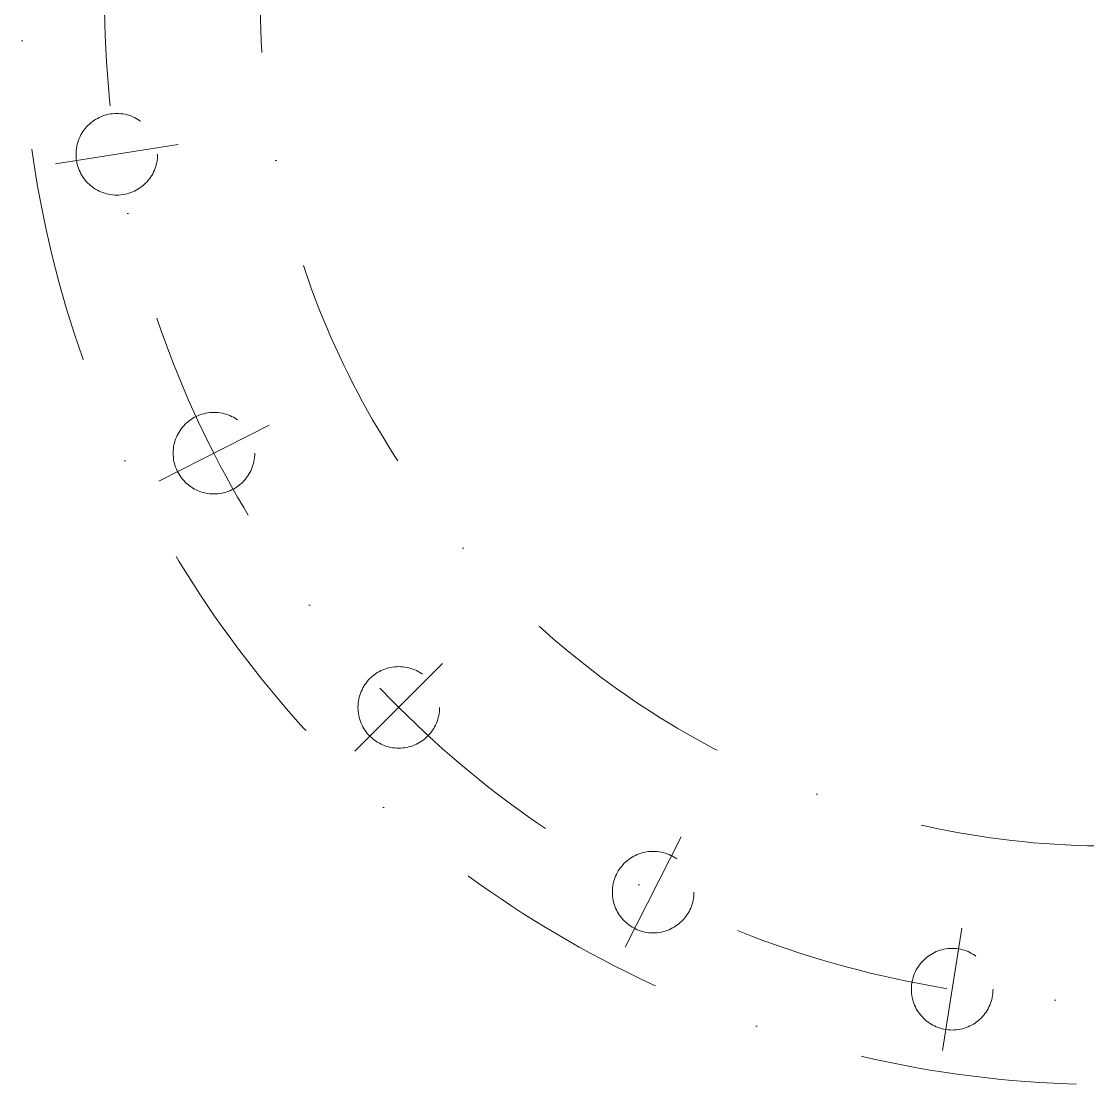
# Model space of a CAD drawing. Extents: x 0 to 90799, y 0 to 77868.
# Drawn here: x 32681.6 to 33034.4, y 33228.3 to 33580.3 of the extents above; entities that cross this region are included whole.
import ezdxf

# ---------------------------------------------------------------- set-up
doc = ezdxf.new("R2010")
doc.units = 0
doc.header["$LTSCALE"] = 30
doc.header["$MEASUREMENT"] = 0
doc.linetypes.add('DGN Style 4', pattern=[4.8, 2.4, -1.2, 0, -1.2])
doc.layers.add('L(c)', color=1, linetype='DGN Style 4', lineweight=5)

# ---------------------------------------------------------------- blocks, each defined once
blk = doc.blocks.new('*U453')
for centre, radius in [((0, -0.01), 360), ((0, -0.01), 281), ((-328.4, -52.02), 13.5), ((-296.26, -150.96), 13.5), ((-235.11, -235.12), 13.5), ((-150.95, -296.27), 13.5), ((-52.01, -328.41), 13.5)]:
    blk.add_circle(centre, radius)
at = {"layer": 'L(c)'}
for p, q in [((-308.15, -48.81), (-348.65, -55.23)), ((-308.15, -48.81), (-348.65, -55.23)), ((-308.15, -48.81), (-348.65, -55.23)), ((-308.15, -48.81), (-348.65, -55.23)), ((-308.15, -48.81), (-348.65, -55.23)), ((-308.15, -48.81), (-348.65, -55.23)), ((-308.15, -48.81), (-348.65, -55.23)), ((-308.15, -48.81), (-348.65, -55.23)), ((-308.15, -48.81), (-348.65, -55.23)), ((-308.15, -48.81), (-348.65, -55.23)), ((-308.15, -48.81), (-348.65, -55.23)), ((-308.15, -48.81), (-348.65, -55.23)), ((-308.15, -48.81), (-348.65, -55.23)), ((-308.15, -48.81), (-348.65, -55.23)), ((-308.15, -48.81), (-348.65, -55.23)), ((-308.15, -48.81), (-348.65, -55.23)), ((-308.15, -48.81), (-348.65, -55.23)), ((-308.15, -48.81), (-348.65, -55.23)), ((-308.15, -48.81), (-348.65, -55.23)), ((-308.15, -48.81), (-348.65, -55.23)), ((-308.15, -48.81), (-348.65, -55.23)), ((-308.15, -48.81), (-348.65, -55.23)), ((-308.15, -48.81), (-348.65, -55.23)), ((-308.15, -48.81), (-348.65, -55.23)), ((-308.15, -48.81), (-348.65, -55.23)), ((-308.15, -48.81), (-348.65, -55.23)), ((-308.15, -48.81), (-348.65, -55.23)), ((-308.15, -48.81), (-348.65, -55.23)), ((-308.15, -48.81), (-348.65, -55.23)), ((-308.15, -48.81), (-348.65, -55.23)), ((-308.15, -48.81), (-348.65, -55.23)), ((-308.15, -48.81), (-348.65, -55.23)), ((-308.15, -48.81), (-348.65, -55.23)), ((-308.15, -48.81), (-348.65, -55.23)), ((-308.15, -48.81), (-348.65, -55.23)), ((-308.15, -48.81), (-348.65, -55.23)), ((-308.15, -48.81), (-348.65, -55.23)), ((-308.15, -48.81), (-348.65, -55.23)), ((-308.15, -48.81), (-348.65, -55.23)), ((-308.15, -48.81), (-348.65, -55.23)), ((-308.15, -48.81), (-348.65, -55.23)), ((-308.15, -48.81), (-348.65, -55.23)), ((-308.15, -48.81), (-348.65, -55.23)), ((-308.15, -48.81), (-348.65, -55.23)), ((-308.15, -48.81), (-348.65, -55.23)), ((-308.15, -48.81), (-348.65, -55.23)), ((-308.15, -48.81), (-348.65, -55.23)), ((-308.15, -48.81), (-348.65, -55.23)), ((-308.15, -48.81), (-348.65, -55.23)), ((-308.15, -48.81), (-348.65, -55.23)), ((-308.15, -48.81), (-348.65, -55.23)), ((-308.15, -48.81), (-348.65, -55.23)), ((-308.15, -48.81), (-348.65, -55.23)), ((-308.15, -48.81), (-348.65, -55.23)), ((-308.15, -48.81), (-348.65, -55.23)), ((-308.15, -48.81), (-348.65, -55.23)), ((-308.15, -48.81), (-348.65, -55.23)), ((-308.15, -48.81), (-348.65, -55.23)), ((-308.15, -48.81), (-348.65, -55.23)), ((-308.15, -48.81), (-348.65, -55.23)), ((-308.15, -48.81), (-348.65, -55.23)), ((-308.15, -48.81), (-348.65, -55.23)), ((-308.15, -48.81), (-348.65, -55.23)), ((-308.15, -48.81), (-348.65, -55.23)), ((-308.15, -48.81), (-348.65, -55.23)), ((-308.15, -48.81), (-348.65, -55.23)), ((-308.15, -48.81), (-348.65, -55.23)), ((-308.15, -48.81), (-348.65, -55.23)), ((-308.15, -48.81), (-348.65, -55.23)), ((-308.15, -48.81), (-348.65, -55.23)), ((-308.15, -48.81), (-348.65, -55.23)), ((-308.15, -48.81), (-348.65, -55.23)), ((-308.15, -48.81), (-348.65, -55.23)), ((-308.15, -48.81), (-348.65, -55.23)), ((-308.15, -48.81), (-348.65, -55.23)), ((-308.15, -48.81), (-348.65, -55.23)), ((-308.15, -48.81), (-348.65, -55.23)), ((-308.15, -48.81), (-348.65, -55.23)), ((-308.15, -48.81), (-348.65, -55.23)), ((-308.15, -48.81), (-348.65, -55.23)), ((-308.15, -48.81), (-348.65, -55.23)), ((-308.15, -48.81), (-348.65, -55.23)), ((-308.15, -48.81), (-348.65, -55.23)), ((-308.15, -48.81), (-348.65, -55.23)), ((-308.15, -48.81), (-348.65, -55.23)), ((-308.15, -48.81), (-348.65, -55.23)), ((-308.15, -48.81), (-348.65, -55.23)), ((-308.15, -48.81), (-348.65, -55.23)), ((-308.15, -48.81), (-348.65, -55.23)), ((-308.15, -48.81), (-348.65, -55.23)), ((-308.15, -48.81), (-348.65, -55.23)), ((-308.15, -48.81), (-348.65, -55.23)), ((-308.15, -48.81), (-348.65, -55.23)), ((-308.15, -48.81), (-348.65, -55.23)), ((-308.15, -48.81), (-348.65, -55.23)), ((-308.15, -48.81), (-348.65, -55.23)), ((-308.15, -48.81), (-348.65, -55.23)), ((-308.15, -48.81), (-348.65, -55.23)), ((-308.15, -48.81), (-348.65, -55.23)), ((-308.15, -48.81), (-348.65, -55.23)), ((-308.15, -48.81), (-348.65, -55.23)), ((-308.15, -48.81), (-348.65, -55.23)), ((-308.15, -48.81), (-348.65, -55.23)), ((-308.15, -48.81), (-348.65, -55.23)), ((-308.15, -48.81), (-348.65, -55.23)), ((-308.15, -48.81), (-348.65, -55.23)), ((-308.15, -48.81), (-348.65, -55.23)), ((-308.15, -48.81), (-348.65, -55.23)), ((-308.15, -48.81), (-348.65, -55.23)), ((-308.15, -48.81), (-348.65, -55.23)), ((-308.15, -48.81), (-348.65, -55.23)), ((-308.15, -48.81), (-348.65, -55.23)), ((-308.15, -48.81), (-348.65, -55.23)), ((-308.15, -48.81), (-348.65, -55.23)), ((-308.15, -48.81), (-348.65, -55.23)), ((-308.15, -48.81), (-348.65, -55.23)), ((-308.15, -48.81), (-348.65, -55.23)), ((-308.15, -48.81), (-348.65, -55.23)), ((-308.15, -48.81), (-348.65, -55.23)), ((-308.15, -48.81), (-348.65, -55.23)), ((-308.15, -48.81), (-348.65, -55.23)), ((-308.15, -48.81), (-348.65, -55.23)), ((-308.15, -48.81), (-348.65, -55.23)), ((-308.15, -48.81), (-348.65, -55.23)), ((-308.15, -48.81), (-348.65, -55.23)), ((-308.15, -48.81), (-348.65, -55.23)), ((-308.15, -48.81), (-348.65, -55.23)), ((-308.15, -48.81), (-348.65, -55.23)), ((-308.15, -48.81), (-348.65, -55.23)), ((-308.15, -48.81), (-348.65, -55.23)), ((-308.15, -48.81), (-348.65, -55.23)), ((-308.15, -48.81), (-348.65, -55.23)), ((-308.15, -48.81), (-348.65, -55.23)), ((-308.15, -48.81), (-348.65, -55.23)), ((-308.15, -48.81), (-348.65, -55.23)), ((-308.15, -48.81), (-348.65, -55.23)), ((-308.15, -48.81), (-348.65, -55.23)), ((-308.15, -48.81), (-348.65, -55.23)), ((-308.15, -48.81), (-348.65, -55.23)), ((-308.15, -48.81), (-348.65, -55.23)), ((-308.15, -48.81), (-348.65, -55.23)), ((-308.15, -48.81), (-348.65, -55.23)), ((-308.15, -48.81), (-348.65, -55.23)), ((-308.15, -48.81), (-348.65, -55.23)), ((-308.15, -48.81), (-348.65, -55.23)), ((-308.15, -48.81), (-348.65, -55.23)), ((-308.15, -48.81), (-348.65, -55.23)), ((-308.15, -48.81), (-348.65, -55.23)), ((-308.15, -48.81), (-348.65, -55.23)), ((-308.15, -48.81), (-348.65, -55.23)), ((-308.15, -48.81), (-348.65, -55.23)), ((-308.15, -48.81), (-348.65, -55.23)), ((-277.99, -141.65), (-314.52, -160.26)), ((-277.99, -141.65), (-314.52, -160.26)), ((-277.99, -141.65), (-314.52, -160.26)), ((-277.99, -141.65), (-314.52, -160.26)), ((-277.99, -141.65), (-314.52, -160.26)), ((-277.99, -141.65), (-314.52, -160.26)), ((-277.99, -141.65), (-314.52, -160.26)), ((-277.99, -141.65), (-314.52, -160.26)), ((-277.99, -141.65), (-314.52, -160.26)), ((-277.99, -141.65), (-314.52, -160.26)), ((-277.99, -141.65), (-314.52, -160.26)), ((-277.99, -141.65), (-314.52, -160.26)), ((-277.99, -141.65), (-314.52, -160.26)), ((-277.99, -141.65), (-314.52, -160.26)), ((-277.99, -141.65), (-314.52, -160.26)), ((-277.99, -141.65), (-314.52, -160.26)), ((-277.99, -141.65), (-314.52, -160.26)), ((-277.99, -141.65), (-314.52, -160.26)), ((-277.99, -141.65), (-314.52, -160.26)), ((-277.99, -141.65), (-314.52, -160.26)), ((-277.99, -141.65), (-314.52, -160.26)), ((-277.99, -141.65), (-314.52, -160.26)), ((-277.99, -141.65), (-314.52, -160.26)), ((-277.99, -141.65), (-314.52, -160.26)), ((-277.99, -141.65), (-314.52, -160.26)), ((-277.99, -141.65), (-314.52, -160.26)), ((-277.99, -141.65), (-314.52, -160.26)), ((-277.99, -141.65), (-314.52, -160.26)), ((-277.99, -141.65), (-314.52, -160.26)), ((-277.99, -141.65), (-314.52, -160.26)), ((-277.99, -141.65), (-314.52, -160.26)), ((-277.99, -141.65), (-314.52, -160.26)), ((-277.99, -141.65), (-314.52, -160.26)), ((-277.99, -141.65), (-314.52, -160.26)), ((-277.99, -141.65), (-314.52, -160.26)), ((-277.99, -141.65), (-314.52, -160.26)), ((-277.99, -141.65), (-314.52, -160.26)), ((-277.99, -141.65), (-314.52, -160.26)), ((-277.99, -141.65), (-314.52, -160.26)), ((-277.99, -141.65), (-314.52, -160.26)), ((-277.99, -141.65), (-314.52, -160.26)), ((-277.99, -141.65), (-314.52, -160.26)), ((-277.99, -141.65), (-314.52, -160.26)), ((-277.99, -141.65), (-314.52, -160.26)), ((-277.99, -141.65), (-314.52, -160.26)), ((-277.99, -141.65), (-314.52, -160.26)), ((-277.99, -141.65), (-314.52, -160.26)), ((-277.99, -141.65), (-314.52, -160.26)), ((-277.99, -141.65), (-314.52, -160.26)), ((-277.99, -141.65), (-314.52, -160.26)), ((-277.99, -141.65), (-314.52, -160.26)), ((-277.99, -141.65), (-314.52, -160.26)), ((-277.99, -141.65), (-314.52, -160.26)), ((-277.99, -141.65), (-314.52, -160.26)), ((-277.99, -141.65), (-314.52, -160.26)), ((-277.99, -141.65), (-314.52, -160.26)), ((-277.99, -141.65), (-314.52, -160.26)), ((-277.99, -141.65), (-314.52, -160.26)), ((-277.99, -141.65), (-314.52, -160.26)), ((-277.99, -141.65), (-314.52, -160.26)), ((-277.99, -141.65), (-314.52, -160.26)), ((-277.99, -141.65), (-314.52, -160.26)), ((-277.99, -141.65), (-314.52, -160.26)), ((-277.99, -141.65), (-314.52, -160.26)), ((-277.99, -141.65), (-314.52, -160.26)), ((-277.99, -141.65), (-314.52, -160.26)), ((-277.99, -141.65), (-314.52, -160.26)), ((-277.99, -141.65), (-314.52, -160.26)), ((-277.99, -141.65), (-314.52, -160.26)), ((-277.99, -141.65), (-314.52, -160.26)), ((-277.99, -141.65), (-314.52, -160.26)), ((-277.99, -141.65), (-314.52, -160.26)), ((-277.99, -141.65), (-314.52, -160.26)), ((-277.99, -141.65), (-314.52, -160.26)), ((-277.99, -141.65), (-314.52, -160.26)), ((-277.99, -141.65), (-314.52, -160.26)), ((-277.99, -141.65), (-314.52, -160.26)), ((-277.99, -141.65), (-314.52, -160.26)), ((-277.99, -141.65), (-314.52, -160.26)), ((-277.99, -141.65), (-314.52, -160.26)), ((-277.99, -141.65), (-314.52, -160.26)), ((-277.99, -141.65), (-314.52, -160.26)), ((-277.99, -141.65), (-314.52, -160.26)), ((-277.99, -141.65), (-314.52, -160.26)), ((-277.99, -141.65), (-314.52, -160.26)), ((-277.99, -141.65), (-314.52, -160.26)), ((-277.99, -141.65), (-314.52, -160.26)), ((-277.99, -141.65), (-314.52, -160.26)), ((-277.99, -141.65), (-314.52, -160.26)), ((-277.99, -141.65), (-314.52, -160.26)), ((-277.99, -141.65), (-314.52, -160.26)), ((-277.99, -141.65), (-314.52, -160.26)), ((-277.99, -141.65), (-314.52, -160.26)), ((-277.99, -141.65), (-314.52, -160.26)), ((-277.99, -141.65), (-314.52, -160.26)), ((-277.99, -141.65), (-314.52, -160.26)), ((-277.99, -141.65), (-314.52, -160.26)), ((-277.99, -141.65), (-314.52, -160.26)), ((-277.99, -141.65), (-314.52, -160.26)), ((-277.99, -141.65), (-314.52, -160.26)), ((-277.99, -141.65), (-314.52, -160.26)), ((-277.99, -141.65), (-314.52, -160.26)), ((-277.99, -141.65), (-314.52, -160.26)), ((-277.99, -141.65), (-314.52, -160.26)), ((-277.99, -141.65), (-314.52, -160.26)), ((-277.99, -141.65), (-314.52, -160.26)), ((-277.99, -141.65), (-314.52, -160.26)), ((-277.99, -141.65), (-314.52, -160.26)), ((-277.99, -141.65), (-314.52, -160.26)), ((-277.99, -141.65), (-314.52, -160.26)), ((-277.99, -141.65), (-314.52, -160.26)), ((-277.99, -141.65), (-314.52, -160.26)), ((-277.99, -141.65), (-314.52, -160.26)), ((-277.99, -141.65), (-314.52, -160.26)), ((-277.99, -141.65), (-314.52, -160.26)), ((-277.99, -141.65), (-314.52, -160.26)), ((-277.99, -141.65), (-314.52, -160.26)), ((-277.99, -141.65), (-314.52, -160.26)), ((-277.99, -141.65), (-314.52, -160.26)), ((-277.99, -141.65), (-314.52, -160.26)), ((-277.99, -141.65), (-314.52, -160.26)), ((-277.99, -141.65), (-314.52, -160.26)), ((-277.99, -141.65), (-314.52, -160.26)), ((-277.99, -141.65), (-314.52, -160.26)), ((-277.99, -141.65), (-314.52, -160.26)), ((-277.99, -141.65), (-314.52, -160.26)), ((-277.99, -141.65), (-314.52, -160.26)), ((-277.99, -141.65), (-314.52, -160.26)), ((-277.99, -141.65), (-314.52, -160.26)), ((-277.99, -141.65), (-314.52, -160.26)), ((-277.99, -141.65), (-314.52, -160.26)), ((-277.99, -141.65), (-314.52, -160.26)), ((-277.99, -141.65), (-314.52, -160.26)), ((-277.99, -141.65), (-314.52, -160.26)), ((-277.99, -141.65), (-314.52, -160.26)), ((-277.99, -141.65), (-314.52, -160.26)), ((-277.99, -141.65), (-314.52, -160.26)), ((-277.99, -141.65), (-314.52, -160.26)), ((-277.99, -141.65), (-314.52, -160.26)), ((-277.99, -141.65), (-314.52, -160.26)), ((-277.99, -141.65), (-314.52, -160.26)), ((-277.99, -141.65), (-314.52, -160.26)), ((-277.99, -141.65), (-314.52, -160.26)), ((-277.99, -141.65), (-314.52, -160.26)), ((-277.99, -141.65), (-314.52, -160.26)), ((-277.99, -141.65), (-314.52, -160.26)), ((-277.99, -141.65), (-314.52, -160.26)), ((-277.99, -141.65), (-314.52, -160.26)), ((-277.99, -141.65), (-314.52, -160.26)), ((-277.99, -141.65), (-314.52, -160.26)), ((-277.99, -141.65), (-314.52, -160.26)), ((-277.99, -141.65), (-314.52, -160.26)), ((-220.61, -220.62), (-249.6, -249.61)), ((-220.61, -220.62), (-249.6, -249.61)), ((-220.61, -220.62), (-249.6, -249.61)), ((-220.61, -220.62), (-249.6, -249.61)), ((-220.61, -220.62), (-249.6, -249.61)), ((-220.61, -220.62), (-249.6, -249.61)), ((-220.61, -220.62), (-249.6, -249.61)), ((-220.61, -220.62), (-249.6, -249.61)), ((-220.61, -220.62), (-249.6, -249.61)), ((-220.61, -220.62), (-249.6, -249.61)), ((-220.61, -220.62), (-249.6, -249.61)), ((-220.61, -220.62), (-249.6, -249.61)), ((-220.61, -220.62), (-249.6, -249.61)), ((-220.61, -220.62), (-249.6, -249.61)), ((-220.61, -220.62), (-249.6, -249.61)), ((-220.61, -220.62), (-249.6, -249.61)), ((-220.61, -220.62), (-249.6, -249.61)), ((-220.61, -220.62), (-249.6, -249.61)), ((-220.61, -220.62), (-249.6, -249.61)), ((-220.61, -220.62), (-249.6, -249.61)), ((-220.61, -220.62), (-249.6, -249.61)), ((-220.61, -220.62), (-249.6, -249.61)), ((-220.61, -220.62), (-249.6, -249.61)), ((-220.61, -220.62), (-249.6, -249.61)), ((-220.61, -220.62), (-249.6, -249.61)), ((-220.61, -220.62), (-249.6, -249.61)), ((-220.61, -220.62), (-249.6, -249.61)), ((-220.61, -220.62), (-249.6, -249.61)), ((-220.61, -220.62), (-249.6, -249.61)), ((-220.61, -220.62), (-249.6, -249.61)), ((-220.61, -220.62), (-249.6, -249.61)), ((-220.61, -220.62), (-249.6, -249.61)), ((-220.61, -220.62), (-249.6, -249.61)), ((-220.61, -220.62), (-249.6, -249.61)), ((-220.61, -220.62), (-249.6, -249.61)), ((-220.61, -220.62), (-249.6, -249.61)), ((-220.61, -220.62), (-249.6, -249.61)), ((-220.61, -220.62), (-249.6, -249.61)), ((-220.61, -220.62), (-249.6, -249.61)), ((-220.61, -220.62), (-249.6, -249.61)), ((-220.61, -220.62), (-249.6, -249.61)), ((-220.61, -220.62), (-249.6, -249.61)), ((-220.61, -220.62), (-249.6, -249.61)), ((-220.61, -220.62), (-249.6, -249.61)), ((-220.61, -220.62), (-249.6, -249.61)), ((-220.61, -220.62), (-249.6, -249.61)), ((-220.61, -220.62), (-249.6, -249.61)), ((-220.61, -220.62), (-249.6, -249.61)), ((-220.61, -220.62), (-249.6, -249.61)), ((-220.61, -220.62), (-249.6, -249.61)), ((-220.61, -220.62), (-249.6, -249.61)), ((-220.61, -220.62), (-249.6, -249.61)), ((-220.61, -220.62), (-249.6, -249.61)), ((-220.61, -220.62), (-249.6, -249.61)), ((-220.61, -220.62), (-249.6, -249.61)), ((-220.61, -220.62), (-249.6, -249.61)), ((-220.61, -220.62), (-249.6, -249.61)), ((-220.61, -220.62), (-249.6, -249.61)), ((-220.61, -220.62), (-249.6, -249.61)), ((-220.61, -220.62), (-249.6, -249.61)), ((-220.61, -220.62), (-249.6, -249.61)), ((-220.61, -220.62), (-249.6, -249.61)), ((-220.61, -220.62), (-249.6, -249.61)), ((-220.61, -220.62), (-249.6, -249.61)), ((-220.61, -220.62), (-249.6, -249.61)), ((-220.61, -220.62), (-249.6, -249.61)), ((-220.61, -220.62), (-249.6, -249.61)), ((-220.61, -220.62), (-249.6, -249.61)), ((-220.61, -220.62), (-249.6, -249.61)), ((-220.61, -220.62), (-249.6, -249.61)), ((-220.61, -220.62), (-249.6, -249.61)), ((-220.61, -220.62), (-249.6, -249.61)), ((-220.61, -220.62), (-249.6, -249.61)), ((-220.61, -220.62), (-249.6, -249.61)), ((-220.61, -220.62), (-249.6, -249.61)), ((-220.61, -220.62), (-249.6, -249.61)), ((-220.61, -220.62), (-249.6, -249.61)), ((-220.61, -220.62), (-249.6, -249.61)), ((-220.61, -220.62), (-249.6, -249.61)), ((-220.61, -220.62), (-249.6, -249.61)), ((-220.61, -220.62), (-249.6, -249.61)), ((-220.61, -220.62), (-249.6, -249.61)), ((-220.61, -220.62), (-249.6, -249.61)), ((-220.61, -220.62), (-249.6, -249.61)), ((-220.61, -220.62), (-249.6, -249.61)), ((-220.61, -220.62), (-249.6, -249.61)), ((-220.61, -220.62), (-249.6, -249.61)), ((-220.61, -220.62), (-249.6, -249.61)), ((-220.61, -220.62), (-249.6, -249.61)), ((-220.61, -220.62), (-249.6, -249.61)), ((-220.61, -220.62), (-249.6, -249.61)), ((-220.61, -220.62), (-249.6, -249.61)), ((-220.61, -220.62), (-249.6, -249.61)), ((-220.61, -220.62), (-249.6, -249.61)), ((-220.61, -220.62), (-249.6, -249.61)), ((-220.61, -220.62), (-249.6, -249.61)), ((-220.61, -220.62), (-249.6, -249.61)), ((-220.61, -220.62), (-249.6, -249.61)), ((-220.61, -220.62), (-249.6, -249.61)), ((-220.61, -220.62), (-249.6, -249.61)), ((-220.61, -220.62), (-249.6, -249.61)), ((-220.61, -220.62), (-249.6, -249.61)), ((-220.61, -220.62), (-249.6, -249.61)), ((-220.61, -220.62), (-249.6, -249.61)), ((-220.61, -220.62), (-249.6, -249.61)), ((-220.61, -220.62), (-249.6, -249.61)), ((-220.61, -220.62), (-249.6, -249.61)), ((-220.61, -220.62), (-249.6, -249.61)), ((-220.61, -220.62), (-249.6, -249.61)), ((-220.61, -220.62), (-249.6, -249.61)), ((-220.61, -220.62), (-249.6, -249.61)), ((-220.61, -220.62), (-249.6, -249.61)), ((-220.61, -220.62), (-249.6, -249.61)), ((-220.61, -220.62), (-249.6, -249.61)), ((-220.61, -220.62), (-249.6, -249.61)), ((-220.61, -220.62), (-249.6, -249.61)), ((-220.61, -220.62), (-249.6, -249.61)), ((-220.61, -220.62), (-249.6, -249.61)), ((-220.61, -220.62), (-249.6, -249.61)), ((-220.61, -220.62), (-249.6, -249.61)), ((-220.61, -220.62), (-249.6, -249.61)), ((-220.61, -220.62), (-249.6, -249.61)), ((-220.61, -220.62), (-249.6, -249.61)), ((-220.61, -220.62), (-249.6, -249.61)), ((-220.61, -220.62), (-249.6, -249.61)), ((-220.61, -220.62), (-249.6, -249.61)), ((-220.61, -220.62), (-249.6, -249.61)), ((-220.61, -220.62), (-249.6, -249.61)), ((-220.61, -220.62), (-249.6, -249.61)), ((-220.61, -220.62), (-249.6, -249.61)), ((-220.61, -220.62), (-249.6, -249.61)), ((-220.61, -220.62), (-249.6, -249.61)), ((-220.61, -220.62), (-249.6, -249.61)), ((-220.61, -220.62), (-249.6, -249.61)), ((-220.61, -220.62), (-249.6, -249.61)), ((-220.61, -220.62), (-249.6, -249.61)), ((-220.61, -220.62), (-249.6, -249.61)), ((-220.61, -220.62), (-249.6, -249.61)), ((-220.61, -220.62), (-249.6, -249.61)), ((-220.61, -220.62), (-249.6, -249.61)), ((-220.61, -220.62), (-249.6, -249.61)), ((-220.61, -220.62), (-249.6, -249.61)), ((-220.61, -220.62), (-249.6, -249.61)), ((-220.61, -220.62), (-249.6, -249.61)), ((-220.61, -220.62), (-249.6, -249.61)), ((-220.61, -220.62), (-249.6, -249.61)), ((-220.61, -220.62), (-249.6, -249.61)), ((-220.61, -220.62), (-249.6, -249.61)), ((-220.61, -220.62), (-249.6, -249.61)), ((-220.61, -220.62), (-249.6, -249.61)), ((-220.61, -220.62), (-249.6, -249.61)), ((-220.61, -220.62), (-249.6, -249.61)), ((-141.64, -278), (-160.25, -314.53)), ((-141.64, -278), (-160.25, -314.53)), ((-141.64, -278), (-160.25, -314.53)), ((-141.64, -278), (-160.25, -314.53)), ((-141.64, -278), (-160.25, -314.53)), ((-141.64, -278), (-160.25, -314.53)), ((-141.64, -278), (-160.25, -314.53)), ((-141.64, -278), (-160.25, -314.53)), ((-141.64, -278), (-160.25, -314.53)), ((-141.64, -278), (-160.25, -314.53)), ((-141.64, -278), (-160.25, -314.53)), ((-141.64, -278), (-160.25, -314.53)), ((-141.64, -278), (-160.25, -314.53)), ((-141.64, -278), (-160.25, -314.53)), ((-141.64, -278), (-160.25, -314.53)), ((-141.64, -278), (-160.25, -314.53)), ((-141.64, -278), (-160.25, -314.53)), ((-141.64, -278), (-160.25, -314.53)), ((-141.64, -278), (-160.25, -314.53)), ((-141.64, -278), (-160.25, -314.53)), ((-141.64, -278), (-160.25, -314.53)), ((-141.64, -278), (-160.25, -314.53)), ((-141.64, -278), (-160.25, -314.53)), ((-141.64, -278), (-160.25, -314.53)), ((-141.64, -278), (-160.25, -314.53)), ((-141.64, -278), (-160.25, -314.53)), ((-141.64, -278), (-160.25, -314.53)), ((-141.64, -278), (-160.25, -314.53)), ((-141.64, -278), (-160.25, -314.53)), ((-141.64, -278), (-160.25, -314.53)), ((-141.64, -278), (-160.25, -314.53)), ((-141.64, -278), (-160.25, -314.53)), ((-141.64, -278), (-160.25, -314.53)), ((-141.64, -278), (-160.25, -314.53)), ((-141.64, -278), (-160.25, -314.53)), ((-141.64, -278), (-160.25, -314.53)), ((-141.64, -278), (-160.25, -314.53)), ((-141.64, -278), (-160.25, -314.53)), ((-141.64, -278), (-160.25, -314.53)), ((-141.64, -278), (-160.25, -314.53)), ((-141.64, -278), (-160.25, -314.53)), ((-141.64, -278), (-160.25, -314.53)), ((-141.64, -278), (-160.25, -314.53)), ((-141.64, -278), (-160.25, -314.53)), ((-141.64, -278), (-160.25, -314.53)), ((-141.64, -278), (-160.25, -314.53)), ((-141.64, -278), (-160.25, -314.53)), ((-141.64, -278), (-160.25, -314.53)), ((-141.64, -278), (-160.25, -314.53)), ((-141.64, -278), (-160.25, -314.53)), ((-141.64, -278), (-160.25, -314.53)), ((-141.64, -278), (-160.25, -314.53)), ((-141.64, -278), (-160.25, -314.53)), ((-141.64, -278), (-160.25, -314.53)), ((-141.64, -278), (-160.25, -314.53)), ((-141.64, -278), (-160.25, -314.53)), ((-141.64, -278), (-160.25, -314.53)), ((-141.64, -278), (-160.25, -314.53)), ((-141.64, -278), (-160.25, -314.53)), ((-141.64, -278), (-160.25, -314.53)), ((-141.64, -278), (-160.25, -314.53)), ((-141.64, -278), (-160.25, -314.53)), ((-141.64, -278), (-160.25, -314.53)), ((-141.64, -278), (-160.25, -314.53)), ((-141.64, -278), (-160.25, -314.53)), ((-141.64, -278), (-160.25, -314.53)), ((-141.64, -278), (-160.25, -314.53)), ((-141.64, -278), (-160.25, -314.53)), ((-141.64, -278), (-160.25, -314.53)), ((-141.64, -278), (-160.25, -314.53)), ((-141.64, -278), (-160.25, -314.53)), ((-141.64, -278), (-160.25, -314.53)), ((-141.64, -278), (-160.25, -314.53)), ((-141.64, -278), (-160.25, -314.53)), ((-141.64, -278), (-160.25, -314.53)), ((-141.64, -278), (-160.25, -314.53)), ((-141.64, -278), (-160.25, -314.53)), ((-141.64, -278), (-160.25, -314.53)), ((-141.64, -278), (-160.25, -314.53)), ((-141.64, -278), (-160.25, -314.53)), ((-141.64, -278), (-160.25, -314.53)), ((-141.64, -278), (-160.25, -314.53)), ((-141.64, -278), (-160.25, -314.53)), ((-141.64, -278), (-160.25, -314.53)), ((-141.64, -278), (-160.25, -314.53)), ((-141.64, -278), (-160.25, -314.53)), ((-141.64, -278), (-160.25, -314.53)), ((-141.64, -278), (-160.25, -314.53)), ((-141.64, -278), (-160.25, -314.53)), ((-141.64, -278), (-160.25, -314.53)), ((-141.64, -278), (-160.25, -314.53)), ((-141.64, -278), (-160.25, -314.53)), ((-141.64, -278), (-160.25, -314.53)), ((-141.64, -278), (-160.25, -314.53)), ((-141.64, -278), (-160.25, -314.53)), ((-141.64, -278), (-160.25, -314.53)), ((-141.64, -278), (-160.25, -314.53)), ((-141.64, -278), (-160.25, -314.53)), ((-141.64, -278), (-160.25, -314.53)), ((-141.64, -278), (-160.25, -314.53)), ((-141.64, -278), (-160.25, -314.53)), ((-141.64, -278), (-160.25, -314.53)), ((-141.64, -278), (-160.25, -314.53)), ((-141.64, -278), (-160.25, -314.53)), ((-141.64, -278), (-160.25, -314.53)), ((-141.64, -278), (-160.25, -314.53)), ((-141.64, -278), (-160.25, -314.53)), ((-141.64, -278), (-160.25, -314.53)), ((-141.64, -278), (-160.25, -314.53)), ((-141.64, -278), (-160.25, -314.53)), ((-141.64, -278), (-160.25, -314.53)), ((-141.64, -278), (-160.25, -314.53)), ((-141.64, -278), (-160.25, -314.53)), ((-141.64, -278), (-160.25, -314.53)), ((-141.64, -278), (-160.25, -314.53)), ((-141.64, -278), (-160.25, -314.53)), ((-141.64, -278), (-160.25, -314.53)), ((-141.64, -278), (-160.25, -314.53)), ((-141.64, -278), (-160.25, -314.53)), ((-141.64, -278), (-160.25, -314.53)), ((-141.64, -278), (-160.25, -314.53)), ((-141.64, -278), (-160.25, -314.53)), ((-141.64, -278), (-160.25, -314.53)), ((-141.64, -278), (-160.25, -314.53)), ((-141.64, -278), (-160.25, -314.53)), ((-141.64, -278), (-160.25, -314.53)), ((-141.64, -278), (-160.25, -314.53)), ((-141.64, -278), (-160.25, -314.53)), ((-141.64, -278), (-160.25, -314.53)), ((-141.64, -278), (-160.25, -314.53)), ((-141.64, -278), (-160.25, -314.53)), ((-141.64, -278), (-160.25, -314.53)), ((-141.64, -278), (-160.25, -314.53)), ((-141.64, -278), (-160.25, -314.53)), ((-141.64, -278), (-160.25, -314.53)), ((-141.64, -278), (-160.25, -314.53)), ((-141.64, -278), (-160.25, -314.53)), ((-141.64, -278), (-160.25, -314.53)), ((-141.64, -278), (-160.25, -314.53)), ((-141.64, -278), (-160.25, -314.53)), ((-141.64, -278), (-160.25, -314.53)), ((-141.64, -278), (-160.25, -314.53)), ((-141.64, -278), (-160.25, -314.53)), ((-141.64, -278), (-160.25, -314.53)), ((-141.64, -278), (-160.25, -314.53)), ((-141.64, -278), (-160.25, -314.53)), ((-141.64, -278), (-160.25, -314.53)), ((-141.64, -278), (-160.25, -314.53)), ((-141.64, -278), (-160.25, -314.53)), ((-141.64, -278), (-160.25, -314.53)), ((-141.64, -278), (-160.25, -314.53)), ((-141.64, -278), (-160.25, -314.53)), ((-48.8, -308.16), (-55.22, -348.66)), ((-48.8, -308.16), (-55.22, -348.66)), ((-48.8, -308.16), (-55.22, -348.66)), ((-48.8, -308.16), (-55.22, -348.66)), ((-48.8, -308.16), (-55.22, -348.66)), ((-48.8, -308.16), (-55.22, -348.66)), ((-48.8, -308.16), (-55.22, -348.66)), ((-48.8, -308.16), (-55.22, -348.66)), ((-48.8, -308.16), (-55.22, -348.66)), ((-48.8, -308.16), (-55.22, -348.66)), ((-48.8, -308.16), (-55.22, -348.66)), ((-48.8, -308.16), (-55.22, -348.66)), ((-48.8, -308.16), (-55.22, -348.66)), ((-48.8, -308.16), (-55.22, -348.66)), ((-48.8, -308.16), (-55.22, -348.66)), ((-48.8, -308.16), (-55.22, -348.66)), ((-48.8, -308.16), (-55.22, -348.66)), ((-48.8, -308.16), (-55.22, -348.66)), ((-48.8, -308.16), (-55.22, -348.66)), ((-48.8, -308.16), (-55.22, -348.66)), ((-48.8, -308.16), (-55.22, -348.66)), ((-48.8, -308.16), (-55.22, -348.66)), ((-48.8, -308.16), (-55.22, -348.66)), ((-48.8, -308.16), (-55.22, -348.66)), ((-48.8, -308.16), (-55.22, -348.66)), ((-48.8, -308.16), (-55.22, -348.66)), ((-48.8, -308.16), (-55.22, -348.66)), ((-48.8, -308.16), (-55.22, -348.66)), ((-48.8, -308.16), (-55.22, -348.66)), ((-48.8, -308.16), (-55.22, -348.66)), ((-48.8, -308.16), (-55.22, -348.66)), ((-48.8, -308.16), (-55.22, -348.66)), ((-48.8, -308.16), (-55.22, -348.66)), ((-48.8, -308.16), (-55.22, -348.66)), ((-48.8, -308.16), (-55.22, -348.66)), ((-48.8, -308.16), (-55.22, -348.66)), ((-48.8, -308.16), (-55.22, -348.66)), ((-48.8, -308.16), (-55.22, -348.66)), ((-48.8, -308.16), (-55.22, -348.66)), ((-48.8, -308.16), (-55.22, -348.66)), ((-48.8, -308.16), (-55.22, -348.66)), ((-48.8, -308.16), (-55.22, -348.66)), ((-48.8, -308.16), (-55.22, -348.66)), ((-48.8, -308.16), (-55.22, -348.66)), ((-48.8, -308.16), (-55.22, -348.66)), ((-48.8, -308.16), (-55.22, -348.66)), ((-48.8, -308.16), (-55.22, -348.66)), ((-48.8, -308.16), (-55.22, -348.66)), ((-48.8, -308.16), (-55.22, -348.66)), ((-48.8, -308.16), (-55.22, -348.66)), ((-48.8, -308.16), (-55.22, -348.66)), ((-48.8, -308.16), (-55.22, -348.66)), ((-48.8, -308.16), (-55.22, -348.66)), ((-48.8, -308.16), (-55.22, -348.66)), ((-48.8, -308.16), (-55.22, -348.66)), ((-48.8, -308.16), (-55.22, -348.66)), ((-48.8, -308.16), (-55.22, -348.66)), ((-48.8, -308.16), (-55.22, -348.66)), ((-48.8, -308.16), (-55.22, -348.66)), ((-48.8, -308.16), (-55.22, -348.66)), ((-48.8, -308.16), (-55.22, -348.66)), ((-48.8, -308.16), (-55.22, -348.66)), ((-48.8, -308.16), (-55.22, -348.66)), ((-48.8, -308.16), (-55.22, -348.66)), ((-48.8, -308.16), (-55.22, -348.66)), ((-48.8, -308.16), (-55.22, -348.66)), ((-48.8, -308.16), (-55.22, -348.66)), ((-48.8, -308.16), (-55.22, -348.66)), ((-48.8, -308.16), (-55.22, -348.66)), ((-48.8, -308.16), (-55.22, -348.66)), ((-48.8, -308.16), (-55.22, -348.66)), ((-48.8, -308.16), (-55.22, -348.66)), ((-48.8, -308.16), (-55.22, -348.66)), ((-48.8, -308.16), (-55.22, -348.66)), ((-48.8, -308.16), (-55.22, -348.66)), ((-48.8, -308.16), (-55.22, -348.66)), ((-48.8, -308.16), (-55.22, -348.66)), ((-48.8, -308.16), (-55.22, -348.66)), ((-48.8, -308.16), (-55.22, -348.66)), ((-48.8, -308.16), (-55.22, -348.66)), ((-48.8, -308.16), (-55.22, -348.66)), ((-48.8, -308.16), (-55.22, -348.66)), ((-48.8, -308.16), (-55.22, -348.66)), ((-48.8, -308.16), (-55.22, -348.66)), ((-48.8, -308.16), (-55.22, -348.66)), ((-48.8, -308.16), (-55.22, -348.66)), ((-48.8, -308.16), (-55.22, -348.66)), ((-48.8, -308.16), (-55.22, -348.66)), ((-48.8, -308.16), (-55.22, -348.66)), ((-48.8, -308.16), (-55.22, -348.66)), ((-48.8, -308.16), (-55.22, -348.66)), ((-48.8, -308.16), (-55.22, -348.66)), ((-48.8, -308.16), (-55.22, -348.66)), ((-48.8, -308.16), (-55.22, -348.66)), ((-48.8, -308.16), (-55.22, -348.66)), ((-48.8, -308.16), (-55.22, -348.66)), ((-48.8, -308.16), (-55.22, -348.66)), ((-48.8, -308.16), (-55.22, -348.66)), ((-48.8, -308.16), (-55.22, -348.66)), ((-48.8, -308.16), (-55.22, -348.66)), ((-48.8, -308.16), (-55.22, -348.66)), ((-48.8, -308.16), (-55.22, -348.66)), ((-48.8, -308.16), (-55.22, -348.66)), ((-48.8, -308.16), (-55.22, -348.66)), ((-48.8, -308.16), (-55.22, -348.66)), ((-48.8, -308.16), (-55.22, -348.66)), ((-48.8, -308.16), (-55.22, -348.66)), ((-48.8, -308.16), (-55.22, -348.66)), ((-48.8, -308.16), (-55.22, -348.66)), ((-48.8, -308.16), (-55.22, -348.66)), ((-48.8, -308.16), (-55.22, -348.66)), ((-48.8, -308.16), (-55.22, -348.66)), ((-48.8, -308.16), (-55.22, -348.66)), ((-48.8, -308.16), (-55.22, -348.66)), ((-48.8, -308.16), (-55.22, -348.66)), ((-48.8, -308.16), (-55.22, -348.66)), ((-48.8, -308.16), (-55.22, -348.66)), ((-48.8, -308.16), (-55.22, -348.66)), ((-48.8, -308.16), (-55.22, -348.66)), ((-48.8, -308.16), (-55.22, -348.66)), ((-48.8, -308.16), (-55.22, -348.66)), ((-48.8, -308.16), (-55.22, -348.66)), ((-48.8, -308.16), (-55.22, -348.66)), ((-48.8, -308.16), (-55.22, -348.66)), ((-48.8, -308.16), (-55.22, -348.66)), ((-48.8, -308.16), (-55.22, -348.66)), ((-48.8, -308.16), (-55.22, -348.66)), ((-48.8, -308.16), (-55.22, -348.66)), ((-48.8, -308.16), (-55.22, -348.66)), ((-48.8, -308.16), (-55.22, -348.66)), ((-48.8, -308.16), (-55.22, -348.66)), ((-48.8, -308.16), (-55.22, -348.66)), ((-48.8, -308.16), (-55.22, -348.66)), ((-48.8, -308.16), (-55.22, -348.66)), ((-48.8, -308.16), (-55.22, -348.66)), ((-48.8, -308.16), (-55.22, -348.66)), ((-48.8, -308.16), (-55.22, -348.66)), ((-48.8, -308.16), (-55.22, -348.66)), ((-48.8, -308.16), (-55.22, -348.66)), ((-48.8, -308.16), (-55.22, -348.66)), ((-48.8, -308.16), (-55.22, -348.66)), ((-48.8, -308.16), (-55.22, -348.66)), ((-48.8, -308.16), (-55.22, -348.66)), ((-48.8, -308.16), (-55.22, -348.66)), ((-48.8, -308.16), (-55.22, -348.66)), ((-48.8, -308.16), (-55.22, -348.66)), ((-48.8, -308.16), (-55.22, -348.66)), ((-48.8, -308.16), (-55.22, -348.66)), ((-48.8, -308.16), (-55.22, -348.66)), ((-48.8, -308.16), (-55.22, -348.66)), ((-48.8, -308.16), (-55.22, -348.66)), ((-48.8, -308.16), (-55.22, -348.66))]:
    blk.add_line(p, q, dxfattribs=at)
blk.add_circle((0, -0.01), 332.5, dxfattribs=at)

msp = doc.modelspace()

# ---------------------------------------------------------------- block references
at = {"layer": 'L(c)'}
msp.add_blockref('*U453', (33041.62, 33588.29), dxfattribs=at)

doc.saveas('drawing.dxf')
